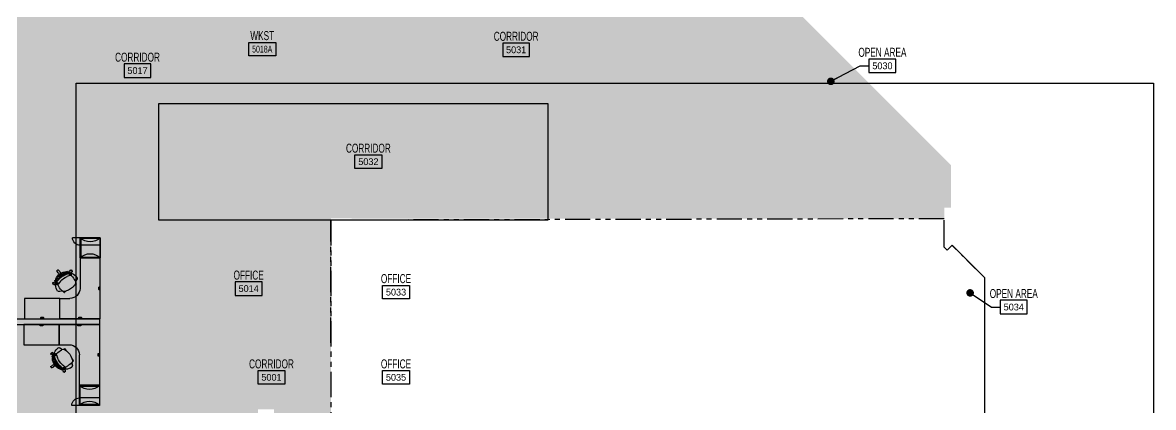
# Model space of a CAD drawing. Header units: inches. Extents: x -71 to 4636, y -33 to 4893.
# Drawn here: x 3294 to 4636, y 3444 to 3900 of the extents above; entities that cross this region are included whole.
import ezdxf
from ezdxf.enums import TextEntityAlignment as Align

# ---------------------------------------------------------------- set-up
doc = ezdxf.new("R2010")
doc.units = ezdxf.units.IN
doc.header["$LTSCALE"] = 96
doc.header["$MEASUREMENT"] = 0
doc.linetypes.add('PHANTOM4', pattern=[0.625, 0.3125, -0.0625, 0.0625, -0.0625, 0.0625, -0.0625])
for name, color, linetype in [('A-Area', 212, 'PHANTOM4'), ('A-Area-Iden', 7, 'Continuous'), ('A-Area-Iden-Name', 7, 'Continuous'), ('A-Area-Iden-Numb', 7, 'Continuous'), ('A-Bldg-Patt', 5, 'Continuous'), ('A-Furn', 43, 'Continuous'), ('A-FURN-EXIST', 33, 'Continuous'), ('AFUFU-2D-CH', 2, 'Continuous'), ('AFUFU-2D-SC', 6, 'Continuous'), ('AFUFU-2D-SC-TX', 6, 'Continuous'), ('AFUFU-2D-WS', 1, 'Continuous'), ('AFUFU-2D-WS-SU-TX', 1, 'Continuous'), ('AFUFU-2D-WS-TX', 1, 'Continuous'), ('AFUPA-2D-SW-64-TX-T', 3, 'Continuous'), ('Area_Boundaries', 1, 'Continuous')]:
    doc.layers.add(name, color=color, linetype=linetype)
doc.styles.add('XFINE_0', font='ARIALN.TTF', dxfattribs={"width": 0.8})
doc.styles.add('XFINE_1-8', font='ARIALN.TTF', dxfattribs={"width": 0.8, "height": 10})
doc.dimstyles.new('OTJ_1-8', dxfattribs={"dimscale": 96, "dimtxt": 0.09375, "dimasz": 0.09375, "dimexe": 0.0625, "dimexo": 0.15625, "dimgap": 0.046875, "dimtad": 1, "dimdec": 1, "dimzin": 3, "dimdsep": 46, "dimlunit": 4, "dimtxsty": 'XFINE_1-8', "dimblk": 'ARCHTICK', "dimcen": 0.09, "dimdle": 0.0625, "dimclrd": 15, "dimclre": 15, "dimclrt": 7, "dimadec": 0, "dimazin": 0, "dimtfac": 0.75, "dimtdec": 1, "dimtix": 1, "dimtmove": 1, "dimatfit": 3, "dimfxl": 1, "dimfrac": 1, "dimtolj": 1, "dimtzin": 0, "dimarcsym": 0})

# ---------------------------------------------------------------- blocks, each defined once
blk = doc.blocks.new('A$C62865EDF (2)')
at = {"layer": 'A-Furn', "color": 0}
blk.add_lwpolyline([(36.2, 96.2), (435.5, 96.2), (435.5, 103.3), (36.2, 103.3)], close=True, dxfattribs=at)
at = {"layer": 'AFUFU-2D-CH', "color": 0}
for p, q in [((389.9, 156.8), (390, 156.8)), ((390.1, 156.9), (390.1, 156.9)), ((393.7, 154.5), (393.3, 154.4)), ((393.5, 159.5), (393.7, 159.6)), ((395.1, 158.6), (393.7, 159.6)), ((393.7, 159.6), (393.7, 159.6)), ((394.9, 153.6), (394, 153.4)), ((394.3, 157.2), (394.4, 157.3)), ((394.4, 157.4), (394.4, 157.4)), ((394.5, 157.4), (394.4, 157.4)), ((394.4, 157.4), (394.4, 157.3)), ((394.5, 158.2), (394.8, 158)), ((394.5, 157.4), (394.8, 157.9)), ((394.5, 154.5), (394.5, 154.5)), ((394.6, 158.2), (394.8, 158)), ((394.8, 158), (394.8, 157.9)), ((394.9, 158), (394.8, 158)), ((395, 158.2), (394.9, 158)), ((394.9, 153.6), (395.2, 153.4)), ((395.2, 158.6), (395, 158.2)), ((395, 155.5), (395, 154)), ((395.1, 158.6), (395.2, 158.6)), ((378, 137.3), (377.9, 137.1)), ((377.9, 137.1), (377.9, 137)), ((379.4, 136.1), (377.9, 137)), ((379.4, 136.1), (379.7, 136.3)), ((379.4, 136.1), (379.4, 136.1)), ((379.5, 136.7), (379.8, 136.5)), ((379.6, 136.8), (379.8, 136.6)), ((379.7, 136.3), (379.8, 136.5)), ((379.8, 136.6), (379.9, 136.6)), ((379.8, 136.5), (379.8, 136.5)), ((380.2, 137.1), (379.9, 136.6)), ((380.2, 137.2), (380.2, 137.2)), ((380.2, 137.1), (380.2, 137.2)), ((380.4, 137.3), (380.3, 137.2)), ((380.3, 137.2), (380.3, 137.2)), ((382.2, 137.3), (383.6, 137.7)), ((382.7, 138.8), (382.6, 139.3)), ((383, 138.1), (383, 138.1)), ((384, 138), (383.9, 138.9)), ((384, 138), (384.3, 137.7)), ((403.1, 144.5), (403.2, 144.4)), ((403.3, 144.4), (403.2, 144.4)), ((403.6, 144.7), (403.3, 144.4)), ((403.7, 144.9), (403.4, 145.1)), ((403.7, 144.9), (403.5, 145.1)), ((404.5, 146.2), (403.6, 146.8)), ((403.6, 146), (404.2, 145.6)), ((403.6, 146), (403.6, 145.9)), ((403.6, 145.9), (404.1, 145.5)), ((403.6, 145.6), (403.6, 145.6)), ((403.6, 144.7), (403.7, 144.8)), ((403.8, 145), (403.7, 144.9)), ((403.7, 144.9), (403.7, 144.8)), ((403.8, 145), (404.1, 145.5)), ((404.1, 145.5), (404.1, 145.5)), ((404.4, 145.8), (404.2, 145.6)), ((404.2, 145.6), (404.2, 145.6)), ((404.5, 146.1), (404.4, 145.8)), ((404.5, 146.2), (404.5, 146.1)), ((394.2, 131.6), (393.3, 132.2)), ((394.1, 132.4), (394.7, 132)), ((394.2, 132.4), (394.7, 132.1)), ((394.2, 132.4), (394.2, 132.4)), ((394.2, 131.6), (394.3, 131.5)), ((394.3, 131.5), (394.6, 131.8)), ((394.5, 132.6), (394.5, 132.6)), ((394.6, 131.8), (394.7, 132)), ((394.7, 132.1), (394.8, 132.1)), ((394.7, 132), (394.7, 132)), ((395.1, 132.6), (394.8, 132.1)), ((395.2, 132.7), (394.9, 132.9)), ((395.1, 132.7), (394.9, 132.8)), ((395.1, 132.6), (395.1, 132.7)), ((395.4, 132.9), (395.2, 132.7)), ((395.2, 132.7), (395.2, 132.7)), ((395.3, 133.4), (395.5, 133.3)), ((395.4, 132.9), (395.5, 133.3)), ((395.5, 133.3), (395.5, 133.3)), ((380.8, 55.8), (379.8, 54.4)), ((379.8, 54.3), (379.8, 54.4)), ((380, 54.1), (379.8, 54.3)), ((380.8, 55.8), (380.9, 55.8)), ((380.9, 55.8), (381.2, 55.7)), ((381.2, 55.7), (381.4, 55.5)), ((381.2, 55.2), (381.4, 55.5)), ((381.3, 55.2), (381.5, 55.4)), ((381.4, 55.5), (381.4, 55.5)), ((381.5, 55.4), (381.5, 55.5)), ((382, 55.1), (381.5, 55.5)), ((382, 55.1), (382, 55)), ((382, 55), (382, 55)), ((382.1, 55), (382.2, 55)), ((382.2, 55), (382.2, 55)), ((383.9, 55.6), (385.4, 55.7)), ((384.9, 55.2), (384.9, 55.2)), ((384.9, 54.4), (385, 53.9)), ((385.9, 55.5), (386, 55.9)), ((385.9, 55.5), (386.1, 54.7)), ((393.3, 65.1), (392.6, 64.2)), ((393.3, 65.1), (393.3, 65.1)), ((393.3, 65.1), (393.7, 65)), ((393.5, 64.3), (393.9, 64.8)), ((393.5, 64.3), (393.5, 64.3)), ((393.6, 64.3), (393.9, 64.8)), ((393.7, 65), (393.8, 64.9)), ((393.8, 64.9), (393.9, 64.8)), ((393.9, 64.8), (394, 64.8)), ((393.9, 64.3), (393.9, 64.3)), ((394.5, 64.4), (394, 64.8)), ((394.5, 64.4), (394.3, 64.1)), ((394.5, 64.3), (394.4, 64.1)), ((394.5, 64.4), (394.5, 64.4)), ((394.5, 64.3), (394.6, 64.3)), ((394.8, 64.2), (394.6, 64.3)), ((394.8, 64.2), (395, 63.9)), ((394.9, 63.7), (395, 63.9)), ((395, 63.9), (395, 63.9)), ((406, 56), (406.1, 56.1)), ((406.2, 56.1), (406.1, 56.1)), ((406.5, 56), (406.2, 56.1)), ((406.5, 56), (406.7, 55.9)), ((406.7, 55.8), (406.5, 55.6)), ((406.8, 55.8), (406.6, 55.5)), ((406.7, 55.8), (406.7, 55.9)), ((406.8, 55.8), (407.3, 55.4)), ((406.8, 55.8), (406.8, 55.8)), ((406.9, 55.2), (406.9, 55.2)), ((407, 54.9), (407.3, 55.4)), ((407, 54.8), (407.4, 55.3)), ((407, 54.8), (407, 54.8)), ((407.3, 55.4), (407.3, 55.4)), ((407.9, 54.9), (407.3, 54)), ((407.5, 55.3), (407.4, 55.3)), ((407.6, 55.2), (407.5, 55.3)), ((407.9, 54.9), (407.6, 55.2)), ((407.9, 54.9), (407.9, 54.9)), ((382.5, 50.7), (382.5, 50.7)), ((382.6, 50.6), (382.6, 50.6)), ((400.6, 43.4), (400.2, 43.3)), ((401.4, 44.6), (400.6, 44.5)), ((401.4, 44.6), (401.7, 44.9)), ((401.4, 43.6), (401.4, 43.6)), ((402.2, 42.9), (401.7, 44.3)), ((402.1, 41), (402.2, 41)), ((402.2, 40.9), (402.2, 41)), ((402.3, 40.9), (402.2, 40.9)), ((402.3, 40.9), (402.8, 40.5)), ((402.3, 40.9), (402.3, 40.9)), ((402.7, 40.2), (402.8, 40.5)), ((402.7, 40.2), (402.9, 40.4)), ((402.8, 40.5), (402.8, 40.5)), ((403, 40.4), (402.9, 40.4)), ((403.1, 40.3), (403, 40.4)), ((403.4, 40), (403.1, 40.3)), ((402.1, 38.6), (402.4, 38.6)), ((403.4, 40), (402.4, 38.6)), ((402.4, 38.6), (402.4, 38.6)), ((403.4, 40), (403.4, 40))]:
    blk.add_line(p, q, dxfattribs=at)
at = {"layer": 'AFUFU-2D-CH', "color": 0, "linetype": 'Continuous'}
for p, q in [((389.9, 156.8), (389.9, 156.8)), ((389.9, 156.8), (390, 156.8)), ((390, 156.8), (390, 156.8)), ((390.1, 156.9), (390.1, 156.9)), ((390.1, 156.9), (390.1, 156.9)), ((390.1, 156.9), (390.1, 156.9)), ((394.5, 154.5), (394.5, 154.5)), ((394.5, 154.5), (394.5, 154.5)), ((394.5, 154.5), (394.5, 154.5)), ((383, 138.1), (383, 138.1)), ((383, 138.1), (383, 138.1)), ((383, 138.1), (383, 138.1)), ((403.6, 145.6), (403.6, 145.6)), ((403.6, 145.6), (403.6, 145.6)), ((403.6, 145.6), (403.6, 145.6)), ((394.5, 132.6), (394.5, 132.6)), ((394.5, 132.6), (394.5, 132.6)), ((394.5, 132.6), (394.5, 132.6)), ((384.9, 55.2), (384.9, 55.2)), ((384.9, 55.2), (384.9, 55.2)), ((384.9, 55.2), (384.9, 55.2)), ((393.9, 64.3), (393.9, 64.3)), ((393.9, 64.3), (393.9, 64.3)), ((393.9, 64.3), (393.9, 64.3)), ((406.9, 55.2), (406.9, 55.2)), ((406.9, 55.2), (406.9, 55.2)), ((406.9, 55.2), (406.9, 55.2)), ((382.5, 50.7), (382.5, 50.7)), ((382.5, 50.7), (382.5, 50.7)), ((382.5, 50.7), (382.5, 50.7)), ((382.6, 50.6), (382.6, 50.6)), ((382.6, 50.6), (382.6, 50.6)), ((382.6, 50.6), (382.6, 50.6)), ((401.4, 43.6), (401.4, 43.6)), ((401.4, 43.6), (401.4, 43.6)), ((401.4, 43.6), (401.4, 43.6))]:
    blk.add_line(p, q, dxfattribs=at)
at = {"layer": 'AFUFU-2D-CH', "color": 0}
for centre, radius, start, end in [((378.2, 153.1), 0.658, 150.578, 223.1097), ((381.4, 151.4), 4.28, 136.8902, 152.2976), ((401.6, 185.2), 40.4, 233.6382, 240.3084), ((378.7, 153.9), 0.648, 66.2382, 134.7345), ((356.6, 120.9), 40.4, 49.6916, 56.3618), ((392.3, 143.2), 12.7, 142.6181, 180.2009), ((402.1, 136.9), 22.8, 133.8813, 156.119), ((392.9, 144), 12.7, 109.7991, 147.3819), ((400.7, 137.9), 19.6, 133.7774, 156.2226), ((400.9, 137.7), 19.6, 133.7774, 156.2226), ((408.4, 132.7), 27.8, 137.135, 152.9624), ((400.2, 138.3), 15.2, 126.6442, 163.358), ((389.8, 149.9), 4.94, 85.6399, 135.2045), ((405.5, 134.5), 25.4, 127.6106, 136.2806), ((405.7, 134.3), 25.4, 127.6106, 136.2806), ((439, 100), 72.5, 131.8265, 134.6201), ((389.2, 151.9), 4.15, 63.6599, 98.6934), ((391.6, 156.2), 1.74, 158.3236, 185.7926), ((390.1, 156.7), 0.142, 87.884, 158.8399), ((380.2, 165.6), 14.7, 311.838, 315.8302), ((390.6, 155.2), 0.835, 219.5676, 239.2262), ((388.8, 141.4), 15.5, 66.5275, 85.3085), ((383.6, 162.9), 10.7, 308.075, 315.8212), ((392.9, 152.2), 2.89, 118.2225, 141.0648), ((391.3, 154.9), 0.8, 65.5285, 139.8645), ((362.1, 190.3), 49.2, 306.1018, 311.7721), ((391.6, 155.1), 0.512, 78.4737, 131.2321), ((390.4, 152.4), 2.63, 36.9991, 64.4546), ((391.5, 155.3), 0.348, 337.7618, 57.992), ((391.4, 154.7), 0.919, 55.4214, 74.4379), ((391.9, 155.1), 0.0489, 161.0386, 240.3921), ((436.5, 147.9), 45.4, 165.6355, 168.853), ((391.5, 154.7), 0.887, 35.4319, 58.5081), ((351.9, 42.7), 119.7, 69.1569, 70.4724), ((390, 142.3), 13.3, 68.1789, 81.8956), ((391.5, 154.3), 0.888, 38.4074, 67.3483), ((396.3, 163.6), 9.32, 243.744, 253.9291), ((391.9, 155), 0.393, 339.7751, 39.8413), ((395.2, 157.1), 3.54, 213.4698, 227.0615), ((392.2, 154.8), 0.023, 244.0607, 343.2322), ((393, 159.1), 0.496, 68.4053, 175.145), ((393.8, 155.1), 1.73, 220.9566, 279.2355), ((393.1, 155.1), 0.688, 241.8448, 283.2431), ((393.6, 155.6), 1.36, 232.5491, 289.7693), ((392.3, 154.9), 4.68, 66.293, 79.5626), ((393.7, 151.7), 2.94, 74.3455, 89.6886), ((393.7, 154.6), 0.0616, 280.127, 70.4725), ((367.9, 164.1), 27.3, 342.955, 348.439), ((395.6, 106.2), 48.1, 90.8147, 91.8651), ((394, 158.6), 0.59, 354.5461, 77.7758), ((394.2, 153.3), 1.24, 55.0033, 77.3254), ((394.5, 154), 0.55, 310.8654, 344.4746), ((395.5, 155.6), 0.548, 74.4072, 184.4141), ((394.5, 154), 0.55, 25.8767, 36.1554), ((396, 154.1), 0.992, 181.7837, 248.343), ((384.4, 129.3), 26.4, 49.1711, 64.8262), ((395.1, 143.3), 12.8, 54.3542, 87.4465), ((402.1, 149.8), 0.708, 227.6016, 350.777), ((398, 145.9), 5.24, 330.2874, 37.3793), ((401.6, 152.3), 1.68, 358.3413, 54.8306), ((389.9, 153.2), 13.4, 344.4635, 355.9043), ((378.2, 138), 0.496, 114.855, 221.5947), ((381.8, 140), 4.68, 210.4374, 223.707), ((403.6, 100.9), 45.4, 121.147, 124.3645), ((378.9, 137.1), 0.59, 212.2242, 295.4539), ((379.4, 141.5), 0.151, 133.7089, 201.2298), ((393.4, 147.9), 15.5, 204.6915, 223.4725), ((364.9, 159.8), 27.3, 301.561, 307.045), ((380.4, 140.3), 1.74, 104.2074, 131.6764), ((383.6, 144), 4.15, 191.3066, 226.3401), ((385.7, 144.1), 4.94, 154.7955, 204.3601), ((381.6, 140.9), 0.8, 150.1355, 224.4715), ((367.7, 147.7), 14.7, 334.1698, 338.162), ((371.3, 145.5), 10.7, 334.1788, 341.925), ((381.5, 140.6), 0.512, 158.7679, 211.5263), ((381.8, 140.9), 0.919, 215.5621, 234.5786), ((381.3, 140.6), 0.348, 232.008, 312.2382), ((381.8, 140.9), 0.887, 231.4919, 254.5681), ((473.5, 216.3), 119.7, 219.5276, 220.8431), ((392.9, 146.4), 13.3, 208.1044, 221.8211), ((405.5, 134.6), 25.4, 153.7194, 162.3894), ((381, 141.5), 0.835, 50.7738, 70.4324), ((403.4, 135.5), 22.8, 153.4709, 163.0048), ((381.5, 140.3), 0.0489, 49.6079, 128.9614), ((381.7, 140.4), 0.393, 250.1587, 310.2249), ((375.1, 133.3), 9.32, 36.0709, 46.256), ((382.2, 140.9), 0.888, 222.6517, 251.5926), ((380.8, 136.5), 3.54, 62.9385, 76.5302), ((384.6, 140.4), 2.89, 148.9352, 171.7775), ((383.6, 142.7), 2.63, 225.5454, 253.0009), ((382.4, 136.7), 0.548, 105.5859, 215.5928), ((381.9, 140.1), 0.023, 306.7678, 45.9393), ((393.7, 141.3), 12.8, 202.5535, 235.6458), ((-910.1, 720.4), 1415.8, 335.8836, 336.0358), ((364.9, 159.8), 27.3, 309.1563, 309.6871), ((382, 139.2), 0.688, 6.7569, 48.1552), ((381.7, 138.5), 1.36, 0.2307, 57.4509), ((385.4, 139.8), 2.94, 200.3114, 215.6545), ((382.7, 138.8), 0.0616, 219.5275, 9.873), ((382.2, 138.6), 1.73, 10.7645, 69.0434), ((428.8, 153.5), 48.1, 198.1349, 199.1853), ((384, 138.7), 1.24, 212.6746, 234.9967), ((383.5, 138.2), 0.55, 253.8446, 264.1233), ((383.9, 136.8), 0.992, 41.657, 108.2163), ((383.5, 138.2), 0.55, 305.5254, 339.1346), ((338.3, 156.3), 49.2, 338.2279, 343.8982), ((403.2, 156.2), 26.4, 225.1738, 240.8289), ((392.3, 137.7), 5.24, 252.6212, 319.7126), ((381.7, 151.2), 22.4, 310.8423, 339.1576), ((403.2, 146.8), 0.418, 4.0643, 96.2869), ((403.1, 145.3), 0.417, 275.7738, 328.5728), ((402.4, 145.6), 1.2, 335.5957, 356.7626), ((398.8, 146), 4.85, 354.4733, 9.125), ((387.5, 132.1), 1.68, 235.1694, 291.6587), ((382.6, 142.8), 13.4, 294.0957, 305.5365), ((390.1, 132.5), 0.708, 299.223, 62.3984), ((393.2, 132.6), 0.418, 193.7131, 285.9357), ((392.4, 136.9), 4.85, 280.875, 295.5267), ((394, 133.7), 1.2, 293.2374, 314.4043), ((394.6, 133.1), 0.417, 321.4272, 14.2262), ((384.5, 52.9), 4.68, 156.293, 169.5626), ((380.4, 53.6), 0.496, 158.4053, 265.145), ((380.8, 54.7), 0.59, 84.5461, 167.7758), ((375.4, 28.5), 27.3, 72.955, 78.439), ((398, 49.5), 15.5, 156.5275, 175.3085), ((383.9, 56.2), 0.548, 164.4072, 274.4141), ((396.1, 55.8), 12.8, 144.3542, 177.4465), ((397.1, 50.7), 13.3, 158.1789, 171.8956), ((496.8, 12.6), 119.7, 159.1569, 160.4724), ((375.9, 57), 9.32, 333.744, 343.9291), ((387.8, 54.4), 2.94, 164.3455, 179.6886), ((384.9, 54.4), 0.0616, 10.127, 160.4725), ((386.1, 54.9), 1.24, 145.0033, 167.3254), ((383.9, 54.3), 1.36, 322.5491, 19.7693), ((384.3, 53.8), 0.688, 331.8448, 13.2431), ((433.2, 56.3), 48.1, 180.8147, 181.8651), ((385.4, 55.2), 0.55, 115.8767, 126.1554), ((385.4, 56.6), 0.992, 271.7837, 338.343), ((384.3, 54.4), 1.73, 310.9566, 9.2355), ((385.4, 55.2), 0.55, 40.8654, 74.4746), ((387.1, 62.3), 1.68, 88.3413, 144.8306), ((349.2, 22.7), 49.2, 36.1018, 41.7721), ((410.1, 45.1), 26.4, 139.1711, 154.8262), ((386.2, 50.6), 13.4, 74.4635, 85.9043), ((389.7, 62.8), 0.708, 317.6016, 80.777), ((393.6, 58.7), 5.24, 60.2874, 127.3793), ((392.7, 63.8), 0.418, 94.0643, 186.2869), ((393.4, 59.4), 4.85, 84.4733, 99.125), ((393.8, 63.1), 1.2, 65.5957, 86.7626), ((394.1, 63.8), 0.417, 5.7738, 58.5728), ((388.2, 42.3), 22.4, 40.8423, 69.1576), ((401.7, 53), 5.24, 342.6212, 49.7126), ((406.4, 55.2), 0.417, 51.4272, 104.2262), ((405.8, 54.7), 1.2, 23.2374, 44.4043), ((402.5, 53.1), 4.85, 10.875, 25.5267), ((406.9, 53.9), 0.418, 283.7131, 15.9357), ((391.6, 97.1), 45.4, 255.6355, 258.853), ((382.7, 50.7), 0.142, 177.884, 248.8399), ((383.3, 52.2), 1.74, 248.3236, 275.7926), ((387.6, 49.8), 4.15, 153.6599, 188.6934), ((395.4, 53.5), 12.7, 199.7991, 237.3819), ((384.7, 52.1), 0.919, 145.4214, 164.4379), ((384.6, 52), 0.8, 155.5285, 229.8645), ((384.2, 52.2), 0.348, 67.7618, 147.992), ((384.4, 52.3), 0.512, 168.4737, 221.2321), ((384.7, 52.1), 0.887, 125.4319, 148.5081), ((376.5, 44.2), 10.7, 38.075, 45.8212), ((373.8, 40.8), 14.7, 41.838, 45.8302), ((384.5, 52.5), 0.393, 69.7751, 129.8413), ((382.4, 55.8), 3.54, 303.4698, 317.0615), ((384.3, 52.5), 0.0489, 251.0386, 330.3921), ((385.2, 52.2), 0.888, 128.4074, 157.3483), ((384.6, 52.9), 0.023, 334.0607, 73.2322), ((389.5, 50.4), 4.94, 175.6399, 225.2045), ((387.1, 51), 2.63, 126.9991, 154.4546), ((387.2, 53.5), 2.89, 208.2225, 231.0648), ((384.2, 51.3), 0.835, 309.5676, 329.2262), ((404.9, 66.1), 25.4, 217.6106, 226.2806), ((418.5, 17.3), 40.4, 139.6916, 146.3618), ((405.1, 66.4), 25.4, 217.6106, 226.2806), ((439.5, 99.6), 72.5, 221.8265, 224.6201), ((402.5, 62.7), 22.8, 223.8813, 246.119), ((354.3, 62.3), 40.4, 323.6382, 330.3084), ((401.5, 61.4), 19.6, 223.7774, 246.2226), ((401.7, 61.6), 19.6, 223.7774, 246.2226), ((406.7, 69), 27.8, 227.135, 242.9624), ((396.3, 52.9), 12.7, 232.6181, 270.2009), ((401.2, 60.8), 15.2, 216.6442, 253.358), ((395.4, 46.3), 4.94, 244.7955, 294.3601), ((404.9, 66.2), 25.4, 243.7194, 252.3894), ((404, 64), 22.8, 243.4709, 253.0048), ((-180.9, -1249.4), 1415.8, 65.8836, 66.0358), ((395.5, 44.3), 4.15, 281.3066, 316.3401), ((383.1, -1.1), 49.2, 68.2279, 73.8982), ((398, 41.7), 0.835, 140.7738, 160.4324), ((391.7, 28.3), 14.7, 64.1698, 68.162), ((394, 32), 10.7, 64.1788, 71.925), ((399, 45.2), 2.89, 238.9352, 261.7775), ((399.2, 41.1), 1.74, 194.2074, 221.6764), ((391.5, 54), 15.5, 294.6915, 313.4725), ((398.5, 42.2), 0.8, 240.1355, 314.4715), ((396.7, 44.2), 2.63, 315.5454, 343.0009), ((398.8, 42.1), 0.512, 248.7679, 301.5263), ((398.5, 42.8), 0.888, 312.6517, 341.5926), ((399.1, 42.2), 0.0489, 139.6079, 218.9614), ((398.8, 41.9), 0.348, 322.008, 42.2382), ((398.5, 42.4), 0.919, 305.5621, 324.5786), ((400.9, 42.8), 1.73, 100.7645, 159.0434), ((393, 53.6), 13.3, 298.1044, 311.8211), ((323.1, 134.2), 119.7, 309.5276, 310.8431), ((399.4, 42.6), 0.023, 36.7678, 135.9393), ((398.6, 42.4), 0.887, 321.4919, 344.5681), ((406.2, 35.7), 9.32, 126.0709, 136.256), ((399.1, 42.3), 0.393, 340.1587, 40.2249), ((402.9, 41.4), 3.54, 152.9385, 166.5302), ((438.5, 64.2), 45.4, 211.147, 214.3645), ((400.9, 42.3), 1.36, 90.2307, 147.4509), ((400.3, 42.6), 0.688, 96.7569, 138.1552), ((400.6, 43.3), 0.0616, 309.5275, 99.873), ((379.6, 25.5), 27.3, 39.1563, 39.6871), ((399.7, 46), 2.94, 290.3114, 305.6545), ((385.9, 89.4), 48.1, 288.1349, 289.1853), ((401.2, 44.1), 0.55, 35.5254, 69.1346), ((400.7, 44.7), 1.24, 302.6746, 324.9967), ((379.6, 25.5), 27.3, 31.561, 37.045), ((402.6, 44.6), 0.992, 131.657, 198.2163), ((401.2, 44.1), 0.55, 343.8446, 354.1233), ((383.3, 63.9), 26.4, 315.1738, 330.8289), ((402.7, 43), 0.548, 195.5859, 305.5928), ((398.1, 54.4), 12.8, 292.5535, 325.6458), ((406.9, 50.7), 0.708, 29.223, 152.3984), ((396.6, 43.3), 13.4, 24.0957, 35.5365), ((407.3, 48.1), 1.68, 325.1694, 21.6587), ((385.5, 39.4), 0.648, 156.2382, 224.7345), ((388, 42), 4.28, 226.8902, 242.2976), ((386.3, 38.8), 0.658, 240.578, 313.1097), ((398, 40), 0.151, 223.7089, 291.2298), ((401.5, 38.8), 0.496, 204.855, 311.5947), ((399.4, 42.5), 4.68, 300.4374, 313.707), ((402.4, 39.6), 0.59, 302.2242, 25.4539)]:
    blk.add_arc(centre, radius, start, end, dxfattribs=at)
at = {"layer": 'AFUFU-2D-SC', "color": 0}
for p, q in [((411.5, 199.1), (402.5, 199.1)), ((411.5, 199.1), (411.5, 175.1)), ((435.5, 199.1), (411.5, 199.1)), ((411.5, 199.1), (411.5, 175.1)), ((435.5, 199.1), (411.5, 199.1)), ((435.5, 190.1), (411.5, 190.1)), ((412.5, 198.1), (412.5, 176.1)), ((435.5, 198.1), (412.5, 198.1)), ((435.5, 175.1), (435.5, 199.1)), ((435.5, 175.1), (435.5, 199.1)), ((411.5, 175.1), (435.5, 175.1)), ((411.5, 175.1), (435.5, 175.1)), ((412.5, 176.1), (435.5, 176.1)), ((412.3, 24), (436.3, 24)), ((412.3, 0), (412.3, 24)), ((412.3, 24), (412.3, 0)), ((436.3, 24), (412.3, 24)), ((413.3, 23), (436.3, 23)), ((413.3, 1), (413.3, 23)), ((436.3, 24), (436.3, 0)), ((436.3, 0), (436.3, 24)), ((436.3, 9), (412.3, 9)), ((436.3, 1), (413.3, 1)), ((412.3, 0), (403.3, 0)), ((436.3, 0), (412.3, 0)), ((412.3, 0), (436.3, 0))]:
    blk.add_line(p, q, dxfattribs=at)
for centre, radius, start, end in [((411.5, 199.1), 9, 180, 270), ((423.5, 211.1), 17, 225, 315), ((423.5, 163.1), 17, 45, 135), ((424.3, 36), 17, 225, 315), ((412.3, 0), 9, 90, 180), ((424.3, -12), 17, 45, 135)]:
    blk.add_arc(centre, radius, start, end, dxfattribs=at)
at = {"layer": 'AFUFU-2D-WS', "color": 0}
for p, q in [((411.5, 175.1), (411.5, 139.1)), ((435.5, 175.1), (411.5, 175.1)), ((435.5, 103.1), (435.5, 175.1)), ((433.8, 140.5), (433.8, 137.7)), ((435.5, 140.7), (434.1, 140.7)), ((434.1, 137.5), (435.5, 137.5)), ((435.5, 140.7), (435.5, 140.5)), ((435.5, 137.7), (435.5, 137.5)), ((345.5, 103.1), (345.5, 127.1)), ((345.5, 127.1), (387.5, 127.1)), ((387.5, 127.1), (387.5, 103.1)), ((387.5, 103.1), (387.5, 127.1)), ((387.5, 127.1), (399.5, 127.1)), ((387.5, 103.1), (345.5, 103.1)), ((346.3, 72.1), (346.3, 96.1)), ((346.3, 96.1), (388.3, 96.1)), ((364.8, 104.5), (364.8, 103.1)), ((365.1, 103.1), (364.8, 103.1)), ((367.8, 104.7), (365.1, 104.7)), ((365.7, 96.1), (366, 96.1)), ((365.7, 96.1), (365.7, 94.7)), ((366, 94.5), (368.7, 94.5)), ((368.1, 103.1), (367.8, 103.1)), ((368.1, 103.1), (368.1, 104.5)), ((368.7, 96.1), (369, 96.1)), ((369, 94.7), (369, 96.1)), ((435.5, 103.1), (387.5, 103.1)), ((388.3, 96.1), (388.3, 72.1)), ((436.3, 96.1), (388.3, 96.1)), ((388.3, 96.1), (388.3, 72.1)), ((409.8, 104.5), (409.8, 103.1)), ((410.1, 103.1), (409.8, 103.1)), ((412.8, 104.7), (410.1, 104.7)), ((410.7, 96.1), (411, 96.1)), ((410.7, 96.1), (410.7, 94.7)), ((411, 94.5), (413.7, 94.5)), ((413.1, 103.1), (412.8, 103.1)), ((413.1, 103.1), (413.1, 104.5)), ((413.7, 96.1), (414, 96.1)), ((414, 94.7), (414, 96.1)), ((436.3, 96.1), (436.3, 24.1)), ((388.3, 72.1), (346.3, 72.1)), ((388.3, 72.1), (400.3, 72.1)), ((412.3, 24.1), (412.3, 60.1)), ((434.7, 61.5), (434.7, 58.7)), ((436.3, 61.7), (435, 61.7)), ((435, 58.5), (436.3, 58.5)), ((436.3, 61.7), (436.3, 61.5)), ((436.3, 58.7), (436.3, 58.5)), ((436.3, 24.1), (412.3, 24.1))]:
    blk.add_line(p, q, dxfattribs=at)
for centre, radius, start, end in [((399.5, 139.1), 12, 270, 0), ((434.1, 140.5), 0.25, 90, 180), ((434.1, 137.7), 0.25, 180, 270), ((435.5, 139.1), 1.38, 90, 270), ((365.1, 104.5), 0.25, 90, 180), ((366.5, 103.1), 1.38, 0, 180), ((366, 94.7), 0.25, 180, 270), ((367.3, 96.1), 1.38, 180, 0), ((367.8, 104.5), 0.25, 0, 90), ((368.7, 94.7), 0.25, 270, 0), ((410.1, 104.5), 0.25, 90, 180), ((411.5, 103.1), 1.38, 0, 180), ((411, 94.7), 0.25, 180, 270), ((412.3, 96.1), 1.38, 180, 0), ((412.8, 104.5), 0.25, 0, 90), ((413.7, 94.7), 0.25, 270, 0), ((400.3, 60.1), 12, 0, 90), ((435, 61.5), 0.25, 90, 180), ((435, 58.7), 0.25, 180, 270), ((436.3, 60.1), 1.38, 90, 270)]:
    blk.add_arc(centre, radius, start, end, dxfattribs=at)
at = {"layer": 'AFUFU-2D-SC-TX', "color": 0, "flags": 1}
for tag, p, rotation in [('CAPPN', (248.5, 199.1), 270), ('CAPMG', (248.5, 199.1), 270), ('CAPMC', (248.5, 199.1), 270), ('CAPQT', (248.5, 199.1), 270), ('CAPDH', (248.5, 199.1), 270), ('CAPGC', (248.5, 199.1), 270), ('CAPPN', (342, 199.1), 270), ('CAPMG', (342, 199.1), 270), ('CAPMC', (342, 199.1), 270), ('CAPQT', (342, 199.1), 270), ('CAPDH', (342, 199.1), 270), ('CAPGC', (342, 199.1), 270), ('CAPPN', (435.5, 199.1), 270), ('CAPMG', (435.5, 199.1), 270), ('CAPMC', (435.5, 199.1), 270), ('CAPQT', (435.5, 199.1), 270), ('CAPDH', (435.5, 199.1), 270), ('CAPGC', (435.5, 199.1), 270), ('CAPPN', (110.5, 175.2), 90), ('CAPMG', (110.5, 175.2), 90), ('CAPMC', (110.5, 175.2), 90), ('CAPQT', (110.5, 175.2), 90), ('CAPDH', (110.5, 175.2), 90), ('CAPGC', (110.5, 175.2), 90), ('CAPPN', (134.5, 175.2), 180), ('CAPMG', (134.5, 175.2), 180), ('CAPMC', (134.5, 175.2), 180), ('CAPQT', (134.5, 175.2), 180), ('CAPDH', (134.5, 175.2), 180), ('CAPGC', (134.5, 175.2), 180), ('CAPPN', (248.5, 175.1), 180), ('CAPMG', (248.5, 175.1), 180), ('CAPMC', (248.5, 175.1), 180), ('CAPQT', (248.5, 175.1), 180), ('CAPDH', (248.5, 175.1), 180), ('CAPGC', (248.5, 175.1), 180), ('CAPPN', (342, 175.1), 180), ('CAPMG', (342, 175.1), 180), ('CAPMC', (342, 175.1), 180), ('CAPQT', (342, 175.1), 180), ('CAPDH', (342, 175.1), 180), ('CAPGC', (342, 175.1), 180), ('CAPPN', (435.5, 175.1), 180), ('CAPMG', (435.5, 175.1), 180), ('CAPMC', (435.5, 175.1), 180), ('CAPQT', (435.5, 175.1), 180), ('CAPDH', (435.5, 175.1), 180), ('CAPGC', (435.5, 175.1), 180), ('CAPPN', (107.8, 103.1), 180), ('CAPMG', (107.8, 103.1), 180), ('CAPMC', (107.8, 103.1), 180), ('CAPQT', (107.8, 103.1), 180), ('CAPDH', (107.8, 103.1), 180), ('CAPGC', (107.8, 103.1), 180), ('CAPPN', (249.3, 24), 270), ('CAPMG', (249.3, 24), 270), ('CAPMC', (249.3, 24), 270), ('CAPQT', (249.3, 24), 270), ('CAPDH', (249.3, 24), 270), ('CAPGC', (249.3, 24), 270), ('CAPPN', (342.8, 24), 270), ('CAPMG', (342.8, 24), 270), ('CAPMC', (342.8, 24), 270), ('CAPQT', (342.8, 24), 270), ('CAPDH', (342.8, 24), 270), ('CAPGC', (342.8, 24), 270), ('CAPPN', (436.3, 24), 270), ('CAPMG', (436.3, 24), 270), ('CAPMC', (436.3, 24), 270), ('CAPQT', (436.3, 24), 270), ('CAPDH', (436.3, 24), 270), ('CAPGC', (436.3, 24), 270), ('CAPPN', (111.3, 0.1), 90), ('CAPMG', (111.3, 0.1), 90), ('CAPMC', (111.3, 0.1), 90), ('CAPQT', (111.3, 0.1), 90), ('CAPDH', (111.3, 0.1), 90), ('CAPGC', (111.3, 0.1), 90)]:
    blk.add_attdef(tag, p, '', height=0.001, rotation=rotation, dxfattribs=at)
for tag, p in [('CAPPN', (111.3, 24.1)), ('CAPMG', (111.3, 24.1)), ('CAPMC', (111.3, 24.1)), ('CAPQT', (111.3, 24.1)), ('CAPDH', (111.3, 24.1)), ('CAPGC', (111.3, 24.1)), ('CAPPN', (225.3, 24)), ('CAPMG', (225.3, 24)), ('CAPMC', (225.3, 24)), ('CAPQT', (225.3, 24)), ('CAPDH', (225.3, 24)), ('CAPGC', (225.3, 24)), ('CAPPN', (318.8, 24)), ('CAPMG', (318.8, 24)), ('CAPMC', (318.8, 24)), ('CAPQT', (318.8, 24)), ('CAPDH', (318.8, 24)), ('CAPGC', (318.8, 24)), ('CAPPN', (412.3, 24)), ('CAPMG', (412.3, 24)), ('CAPMC', (412.3, 24)), ('CAPQT', (412.3, 24)), ('CAPDH', (412.3, 24)), ('CAPGC', (412.3, 24))]:
    blk.add_attdef(tag, p, '', height=0.001, dxfattribs=at)
at = {"layer": 'AFUFU-2D-WS-SU-TX', "color": 0, "flags": 1}
for tag, p, rotation in [('CAPPN', (20.5, 136.4), 120), ('CAPMG', (20.5, 136.4), 120), ('CAPMC', (20.5, 136.4), 120), ('CAPQT', (20.5, 136.4), 120), ('CAPDH', (20.5, 136.4), 120), ('CAPGC', (20.5, 136.4), 120), ('CAPPN', (20.5, 63.1), 240), ('CAPMG', (20.5, 63.1), 240), ('CAPMC', (20.5, 63.1), 240), ('CAPQT', (20.5, 63.1), 240), ('CAPDH', (20.5, 63.1), 240), ('CAPGC', (20.5, 63.1), 240)]:
    blk.add_attdef(tag, p, '', height=0.001, rotation=rotation, dxfattribs=at)
at = {"layer": 'AFUFU-2D-WS-TX', "color": 0, "flags": 1}
for tag, p, rotation in [('CAPPN', (110.5, 103.1), 90), ('CAPMG', (110.5, 103.1), 90), ('CAPMC', (110.5, 103.1), 90), ('CAPQT', (110.5, 103.1), 90), ('CAPDH', (110.5, 103.1), 90), ('CAPGC', (110.5, 103.1), 90), ('CAPPN', (200.5, 103.1), 180), ('CAPMG', (200.5, 103.1), 180), ('CAPMC', (200.5, 103.1), 180), ('CAPQT', (200.5, 103.1), 180), ('CAPDH', (200.5, 103.1), 180), ('CAPGC', (200.5, 103.1), 180), ('CAPPN', (248.5, 103.1), 180), ('CAPMG', (248.5, 103.1), 180), ('CAPMC', (248.5, 103.1), 180), ('CAPQT', (248.5, 103.1), 180), ('CAPDH', (248.5, 103.1), 180), ('CAPGC', (248.5, 103.1), 180), ('CAPPN', (249.3, 96.1), 270), ('CAPMG', (249.3, 96.1), 270), ('CAPMC', (249.3, 96.1), 270), ('CAPQT', (249.3, 96.1), 270), ('CAPDH', (249.3, 96.1), 270), ('CAPGC', (249.3, 96.1), 270), ('CAPPN', (294, 103.1), 180), ('CAPMG', (294, 103.1), 180), ('CAPMC', (294, 103.1), 180), ('CAPQT', (294, 103.1), 180), ('CAPDH', (294, 103.1), 180), ('CAPGC', (294, 103.1), 180), ('CAPPN', (342, 103.1), 180), ('CAPMG', (342, 103.1), 180), ('CAPMC', (342, 103.1), 180), ('CAPQT', (342, 103.1), 180), ('CAPDH', (342, 103.1), 180), ('CAPGC', (342, 103.1), 180), ('CAPPN', (342.8, 96.1), 270), ('CAPMG', (342.8, 96.1), 270), ('CAPMC', (342.8, 96.1), 270), ('CAPQT', (342.8, 96.1), 270), ('CAPDH', (342.8, 96.1), 270), ('CAPGC', (342.8, 96.1), 270), ('CAPPN', (387.5, 103.1), 180), ('CAPMG', (387.5, 103.1), 180), ('CAPMC', (387.5, 103.1), 180), ('CAPQT', (387.5, 103.1), 180), ('CAPDH', (387.5, 103.1), 180), ('CAPGC', (387.5, 103.1), 180), ('CAPPN', (435.5, 103.1), 180), ('CAPMG', (435.5, 103.1), 180), ('CAPMC', (435.5, 103.1), 180), ('CAPQT', (435.5, 103.1), 180), ('CAPDH', (435.5, 103.1), 180), ('CAPGC', (435.5, 103.1), 180), ('CAPPN', (436.3, 96.1), 270), ('CAPMG', (436.3, 96.1), 270), ('CAPMC', (436.3, 96.1), 270), ('CAPQT', (436.3, 96.1), 270), ('CAPDH', (436.3, 96.1), 270), ('CAPGC', (436.3, 96.1), 270)]:
    blk.add_attdef(tag, p, '', height=0.001, rotation=rotation, dxfattribs=at)
for tag, p in [('CAPPN', (111.3, 96.1)), ('CAPMG', (111.3, 96.1)), ('CAPMC', (111.3, 96.1)), ('CAPQT', (111.3, 96.1)), ('CAPDH', (111.3, 96.1)), ('CAPGC', (111.3, 96.1)), ('CAPPN', (159.3, 96.1)), ('CAPMG', (159.3, 96.1)), ('CAPMC', (159.3, 96.1)), ('CAPQT', (159.3, 96.1)), ('CAPDH', (159.3, 96.1)), ('CAPGC', (159.3, 96.1)), ('CAPPN', (252.8, 96.1)), ('CAPMG', (252.8, 96.1)), ('CAPMC', (252.8, 96.1)), ('CAPQT', (252.8, 96.1)), ('CAPDH', (252.8, 96.1)), ('CAPGC', (252.8, 96.1)), ('CAPPN', (346.3, 96.1)), ('CAPMG', (346.3, 96.1)), ('CAPMC', (346.3, 96.1)), ('CAPQT', (346.3, 96.1)), ('CAPDH', (346.3, 96.1)), ('CAPGC', (346.3, 96.1)), ('CAPPN', (346.9, 96.1)), ('CAPMG', (346.9, 96.1)), ('CAPMC', (346.9, 96.1)), ('CAPQT', (346.9, 96.1)), ('CAPDH', (346.9, 96.1)), ('CAPGC', (346.9, 96.1)), ('CAPPN', (440.4, 96.1)), ('CAPMG', (440.4, 96.1)), ('CAPMC', (440.4, 96.1)), ('CAPQT', (440.4, 96.1)), ('CAPDH', (440.4, 96.1)), ('CAPGC', (440.4, 96.1))]:
    blk.add_attdef(tag, p, '', height=0.001, dxfattribs=at)
at = {"layer": 'AFUPA-2D-SW-64-TX-T', "color": 0, "flags": 1}
for tag, p, rotation in [('CAPPN', (34.1, 102.8), 120), ('CAPMG', (34.1, 102.8), 120), ('CAPMC', (34.1, 102.8), 120), ('CAPQT', (34.1, 102.8), 120), ('CAPDH', (34.1, 102.8), 120), ('CAPGC', (34.1, 102.8), 120), ('CAPPN', (10.1, 54.8), 60), ('CAPMG', (10.1, 54.8), 60), ('CAPMC', (10.1, 54.8), 60), ('CAPQT', (10.1, 54.8), 60), ('CAPDH', (10.1, 54.8), 60), ('CAPGC', (10.1, 54.8), 60)]:
    blk.add_attdef(tag, p, '', height=0.001, rotation=rotation, dxfattribs=at)
blk = doc.blocks.new('OTJ_Room_Tag_4_P')
at = {"layer": 'A-Area-Iden-Numb', "color": 4}
blk.add_lwpolyline([(2, -2), (2, 0), (-2, 0), (-2, -2)], close=True, dxfattribs=at)
at = {"layer": 'A-Area-Iden-Name', "style": 'XFINE_0', "width": 0.8}
for tag, p in [('ROOM:NAME1', (0, 2.35)), ('ROOM:NAME2', (0, 0.33))]:
    blk.add_attdef(tag, text='', height=1.33, dxfattribs=at).set_placement(p, align=Align.CENTER)
at = {"layer": 'A-Area-Iden-Numb', "style": 'XFINE_0', "width": 1.569593}
blk.add_attdef('ROOM:NUMBER', text='', height=1, dxfattribs=at).set_placement((-1.5, -1.5), (1.5, -1.5), align=Align.FIT)
blk = doc.blocks.new('_ArchTick')
at = {"color": 0, "linetype": 'ByBlock', "const_width": 0.15}
blk.add_lwpolyline([(-0.5, -0.5), (0.5, 0.5)], dxfattribs=at)

msp = doc.modelspace()

# ---------------------------------------------------------------- hatches: boundary and pattern name
at = {"layer": 'A-Area'}
h = msp.add_hatch(color=256, dxfattribs=at)
h.dxf.hatch_style = 1
edge = h.paths.add_edge_path()
edge.add_line((2892, 2954.7), (3410.5, 2954.7))
edge.add_line((3410.5, 2954.7), (3410.5, 3333.5))
edge.add_line((3410.5, 3333.5), (3474, 3333.5))
edge.add_line((3474, 3333.5), (3474, 3430.5))
edge.add_line((3474, 3430.5), (3573.5, 3430.5))
edge.add_line((3573.5, 3430.5), (3573.5, 3441.5))
edge.add_line((3573.5, 3441.5), (3592.5, 3441.5))
edge.add_line((3592.5, 3441.5), (3592.5, 3430.5))
edge.add_line((3592.5, 3430.5), (3660.1, 3430.5))
edge.add_line((3660.1, 3430.5), (3660.1, 3668))
edge.add_line((3660.1, 3668), (4387.9, 3667.7))
edge.add_line((4387.9, 3667.7), (4387.9, 3681))
edge.add_line((4387.9, 3681), (4396.1, 3681))
edge.add_line((4396.1, 3681), (4396.1, 3731.3))
edge.add_line((4396.1, 3731.3), (4078.5, 4048.8))
edge.add_line((4078.5, 4048.8), (4072.8, 4043.1))
edge.add_line((4072.8, 4043.1), (4043.1, 4072.8))
edge.add_line((4043.1, 4072.8), (4048.8, 4078.5))
edge.add_line((4048.8, 4078.5), (3696.7, 4430.7))
edge.add_line((3696.7, 4430.7), (3691, 4425))
edge.add_line((3691, 4425), (3688, 4428))
edge.add_line((3688, 4428), (3650.9, 4428))
edge.add_line((3650.9, 4428), (3650.9, 4436.1))
edge.add_line((3650.9, 4436.1), (3321, 4436.1))
edge.add_line((3321, 4436.1), (3321, 4428))
edge.add_line((3321, 4428), (3279, 4428))
edge.add_line((3279, 4428), (3279, 4436.1))
edge.add_line((3279, 4436.1), (2922, 4436.1))
edge.add_line((2922, 4436.1), (2922, 4428))
edge.add_line((2922, 4428), (2892, 4428))
edge.add_line((2892, 4428), (2892, 4398))
edge.add_line((2892, 4398), (2883.9, 4398))
edge.add_line((2883.9, 4398), (2883.9, 4041))
edge.add_line((2883.9, 4041), (2892, 4041))
edge.add_line((2892, 4041), (2892, 3999))
edge.add_line((2892, 3999), (2883.9, 3999))
edge.add_line((2883.9, 3999), (2883.9, 3681))
edge.add_line((2883.9, 3681), (2892, 3681))
edge.add_line((2892, 3681), (2892, 3639))
edge.add_line((2892, 3639), (2883.9, 3639))
edge.add_line((2883.9, 3639), (2883.9, 3321))
edge.add_line((2883.9, 3321), (2892, 3321))
edge.add_line((2892, 3321), (2892, 3279))
edge.add_line((2892, 3279), (2883.9, 3279))
edge.add_line((2883.9, 3279), (2883.9, 2961))
edge.add_line((2883.9, 2961), (2892, 2961))
edge.add_line((2892, 2961), (2892, 2954.7))
at = {"layer": 'A-Bldg-Patt'}
h = msp.add_hatch(color=254, dxfattribs=at)
h.dxf.hatch_style = 1
h.paths.add_polyline_path([(3443.9, 1639), (3443.9, 1879.4), (3671.5, 1879.4), (3671.5, 1638.7)], flags=16)
h.paths.add_polyline_path([(3917.3, 3804.6), (3917.3, 3670.4), (4387.1, 3672), (4386.9, 3729.7), (3690.2, 4425.8), (2892, 4428), (2887.8, 2218.7), (2683.7, 2012.4), (2222.6, 1553.5), (8, 1552), (3347, 715.9), (3295.5, 755), (3528.2, 948.6), (3658.5, 1124.6), (3724.1, 1093), (3834.6, 1093), (3835.3, 1214.4), (3749.1, 1214.5), (3748.6, 1214.5), (3748.6, 1350.7), (3658.3, 1350.7), (3658.3, 1589.7), (3671.5, 1589.7), (3671.5, 1641.2), (3671.5, 1784.3), (3671.5, 1787.8), (3671.5, 1880.2), (3672.3, 1938.2), (3660.1, 1938.2), (3660, 2057.8), (3474, 2059.5), (3842.5, 2059.5), (3846, 2316), (3474, 2314.5), (3475.5, 2430), (3795, 2433.5), (3795, 2563.5), (3474, 2563.5), (3482.5, 3234), (3616.9, 3234), (3623, 3294), (3474, 3294), (3410.5, 3294), (3410.5, 3494), (3473.7, 3494), (3474, 3548.1), (3660, 3548.3), (3660.1, 3665.9), (3455.8, 3665.9), (3455.8, 3804.6)])

# ---------------------------------------------------------------- linework, layer by layer
at = {"layer": 'A-Area'}
for points in [[(4436.1, 2241), (4436.1, 2559), (4428, 2559), (4428, 2601), (4436.1, 2601), (4436.1, 2919), (4428, 2919), (4428, 2961), (4436.1, 2961), (4436.1, 3279), (4428, 3279), (4428, 3321), (4436.1, 3321), (4436.1, 3597.4), (4397.2, 3636.2), (4391.5, 3630.5), (4388, 3634), (4387.9, 3667.7), (3660.1, 3666)], [(3660.1, 3520.5), (3660.1, 3666), (3660.1, 3430.5), (3846, 3430.5), (3846, 2565), (3909.8, 2565), (3909.6, 2338)]]:
    msp.add_lwpolyline(points, dxfattribs=at)
at = {"layer": 'Area_Boundaries'}
msp.add_lwpolyline([(4436.1, 2241.1), (4436.1, 2559.1), (4428.1, 2559.1), (4428.1, 2601.1), (4436.1, 2601.1), (4436.1, 2919.1), (4428.1, 2919.1), (4428.1, 2961.1), (4436.1, 2961.1), (4436.1, 3279.1), (4428.1, 3279.1), (4428.1, 3321.1), (4436.1, 3321.1), (4436.1, 3597.4), (4397.3, 3636.3), (4391.5, 3630.5), (4387.9, 3634.1), (4387.9, 3666.1)], dxfattribs=at)
at = {"layer": 'DefPoints'}
for points in [[(3357.7, 3828.5), (4636.2, 3828.5), (4636.2, 1058.6), (3357.7, 1058.6)], [(3455.8, 3804.6), (3917.3, 3804.6), (3917.3, 3665.9), (3455.8, 3665.9)]]:
    msp.add_lwpolyline(points, close=True, dxfattribs=at)

# ---------------------------------------------------------------- block references
at = {"layer": 'A-Area-Iden'}
ref = msp.add_blockref('OTJ_Room_Tag_4_P', (3578.5, 3877), dxfattribs=dict(at, xscale=-8, yscale=8, zscale=8))
ref.add_attrib('ROOM:NAME2', 'WKST', dxfattribs={"layer": 'A-Area-Iden-Name', "height": 10.67, "style": 'XFINE_0', "width": 0.8}).set_placement((3578.5, 3879.7), align=Align.CENTER)
ref.add_attrib('ROOM:NUMBER', '5018A', dxfattribs={"layer": 'A-Area-Iden-Numb', "height": 8, "style": 'XFINE_0', "width": 0.904938}).set_placement((3566.5, 3865), (3590.5, 3865), align=Align.FIT)
ref = msp.add_blockref('OTJ_Room_Tag_4_P', (3879.9, 3876.2), dxfattribs=dict(at, xscale=8, yscale=8, zscale=8))
ref.add_attrib('ROOM:NAME2', 'CORRIDOR', dxfattribs={"layer": 'A-Area-Iden-Name', "height": 10.67, "style": 'XFINE_0', "width": 0.8}).set_placement((3879.9, 3878.9), align=Align.CENTER)
ref.add_attrib('ROOM:NUMBER', '5031', dxfattribs={"layer": 'A-Area-Iden-Numb', "height": 8, "style": 'XFINE_0', "width": 1.177195}).set_placement((3867.9, 3864.2), (3891.9, 3864.2), align=Align.FIT)
ref = msp.add_blockref('OTJ_Room_Tag_4_P', (4314.6, 3857.2), dxfattribs=dict(at, xscale=8, yscale=8, zscale=8))
ref.add_attrib('ROOM:NAME2', 'OPEN AREA', dxfattribs={"layer": 'A-Area-Iden-Name', "height": 10.67, "style": 'XFINE_0', "width": 0.8}).set_placement((4314.6, 3859.9), align=Align.CENTER)
ref.add_attrib('ROOM:NUMBER', '5030', dxfattribs={"layer": 'A-Area-Iden-Numb', "height": 8, "style": 'XFINE_0', "width": 1.177195}).set_placement((4302.6, 3845.2), (4326.6, 3845.2), align=Align.FIT)
ref = msp.add_blockref('OTJ_Room_Tag_4_P', (3430.5, 3851.5), dxfattribs=dict(at, xscale=8, yscale=8, zscale=8))
ref.add_attrib('ROOM:NAME2', 'CORRIDOR', dxfattribs={"layer": 'A-Area-Iden-Name', "height": 10.67, "style": 'XFINE_0', "width": 0.8}).set_placement((3430.5, 3854.1), align=Align.CENTER)
ref.add_attrib('ROOM:NUMBER', '5017', dxfattribs={"layer": 'A-Area-Iden-Numb', "height": 8, "style": 'XFINE_0', "width": 1.177195}).set_placement((3418.5, 3839.5), (3442.5, 3839.5), align=Align.FIT)
ref = msp.add_blockref('OTJ_Room_Tag_4_P', (3704.5, 3743.4), dxfattribs=dict(at, xscale=-8, yscale=8, zscale=8))
ref.add_attrib('ROOM:NAME2', 'CORRIDOR', dxfattribs={"layer": 'A-Area-Iden-Name', "height": 10.67, "style": 'XFINE_0', "width": 0.8}).set_placement((3704.5, 3746.1), align=Align.CENTER)
ref.add_attrib('ROOM:NUMBER', '5032', dxfattribs={"layer": 'A-Area-Iden-Numb', "height": 8, "style": 'XFINE_0', "width": 1.177195}).set_placement((3692.5, 3731.4), (3716.5, 3731.4), align=Align.FIT)
ref = msp.add_blockref('OTJ_Room_Tag_4_P', (3562.4, 3592.8), dxfattribs=dict(at, xscale=8, yscale=8, zscale=8))
ref.add_attrib('ROOM:NAME2', 'OFFICE', dxfattribs={"layer": 'A-Area-Iden-Name', "height": 10.67, "style": 'XFINE_0', "width": 0.8}).set_placement((3562.4, 3595.5), align=Align.CENTER)
ref.add_attrib('ROOM:NUMBER', '5014', dxfattribs={"layer": 'A-Area-Iden-Numb', "height": 8, "style": 'XFINE_0', "width": 1.177195}).set_placement((3550.4, 3580.8), (3574.4, 3580.8), align=Align.FIT)
ref = msp.add_blockref('OTJ_Room_Tag_4_P', (3737.3, 3588.6), dxfattribs=dict(at, xscale=-8, yscale=8, zscale=8))
ref.add_attrib('ROOM:NAME2', 'OFFICE', dxfattribs={"layer": 'A-Area-Iden-Name', "height": 10.67, "style": 'XFINE_0', "width": 0.8}).set_placement((3737.3, 3591.3), align=Align.CENTER)
ref.add_attrib('ROOM:NUMBER', '5033', dxfattribs={"layer": 'A-Area-Iden-Numb', "height": 8, "style": 'XFINE_0', "width": 1.177195}).set_placement((3725.3, 3576.6), (3749.3, 3576.6), align=Align.FIT)
ref = msp.add_blockref('OTJ_Room_Tag_4_P', (4470.5, 3570.9), dxfattribs=dict(at, xscale=8, yscale=8, zscale=8))
ref.add_attrib('ROOM:NAME2', 'OPEN AREA', dxfattribs={"layer": 'A-Area-Iden-Name', "height": 10.67, "style": 'XFINE_0', "width": 0.8}).set_placement((4470.5, 3573.6), align=Align.CENTER)
ref.add_attrib('ROOM:NUMBER', '5034', dxfattribs={"layer": 'A-Area-Iden-Numb', "height": 8, "style": 'XFINE_0', "width": 1.177195}).set_placement((4458.5, 3558.9), (4482.5, 3558.9), align=Align.FIT)
ref = msp.add_blockref('OTJ_Room_Tag_4_P', (3589.5, 3487.5), dxfattribs=dict(at, xscale=-8, yscale=8, zscale=8))
ref.add_attrib('ROOM:NAME2', 'CORRIDOR', dxfattribs={"layer": 'A-Area-Iden-Name', "height": 10.67, "style": 'XFINE_0', "width": 0.8}).set_placement((3589.5, 3490.1), align=Align.CENTER)
ref.add_attrib('ROOM:NUMBER', '5001', dxfattribs={"layer": 'A-Area-Iden-Numb', "height": 8, "style": 'XFINE_0', "width": 1.177195}).set_placement((3577.5, 3475.5), (3601.5, 3475.5), align=Align.FIT)
ref = msp.add_blockref('OTJ_Room_Tag_4_P', (3737.3, 3487.5), dxfattribs=dict(at, xscale=-8, yscale=8, zscale=8))
ref.add_attrib('ROOM:NAME2', 'OFFICE', dxfattribs={"layer": 'A-Area-Iden-Name', "height": 10.67, "style": 'XFINE_0', "width": 0.8}).set_placement((3737.3, 3490.1), align=Align.CENTER)
ref.add_attrib('ROOM:NUMBER', '5035', dxfattribs={"layer": 'A-Area-Iden-Numb', "height": 8, "style": 'XFINE_0', "width": 1.177195}).set_placement((3725.3, 3475.5), (3749.3, 3475.5), align=Align.FIT)
at = {"layer": 'A-FURN-EXIST', "xscale": -1, "rotation": 180}
msp.add_blockref('A$C62865EDF (2)', (2950, 3645.2), dxfattribs=at)

# ---------------------------------------------------------------- leaders
at = {"layer": 'A-Area-Iden'}
for points in [[(4253.4, 3830.8), (4288.3, 3849.2), (4298.6, 3849.2)], [(4418.7, 3579.7), (4444.2, 3562.9), (4454.5, 3562.9)]]:
    msp.add_leader(points, dimstyle='OTJ_1-8', override={"dimgap": 0.046875, "dimtad": 0, "dimldrblk": 'Dot'}, dxfattribs=at)

doc.saveas('drawing.dxf')
